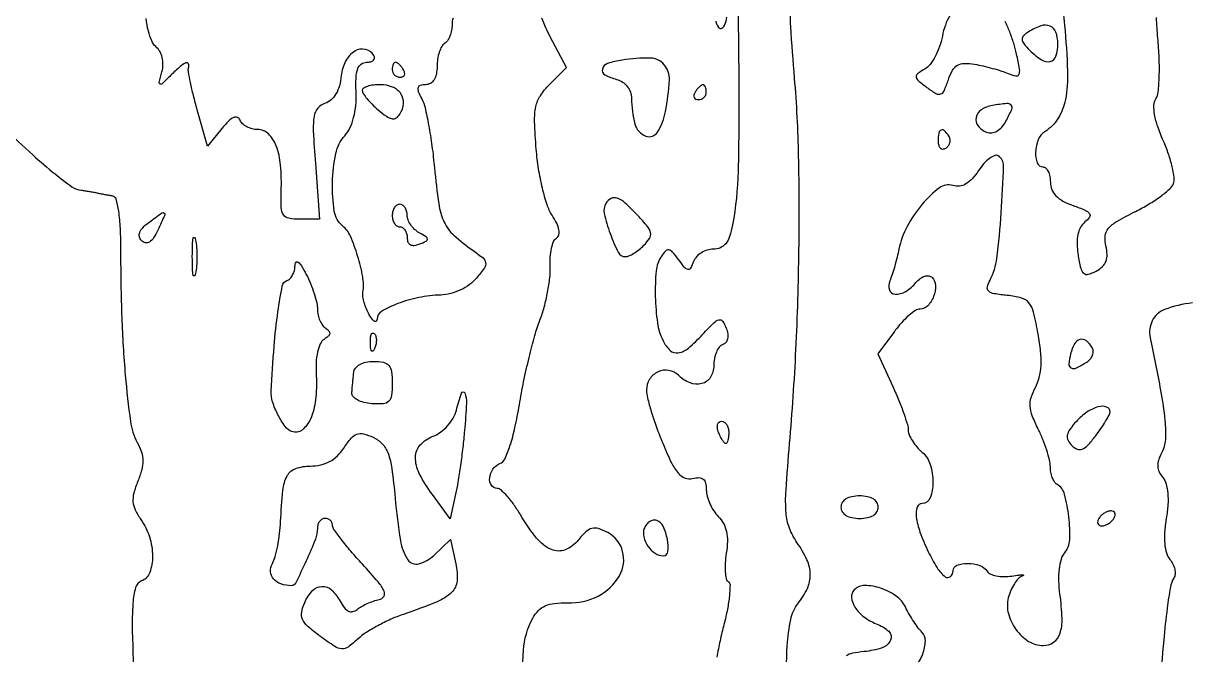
# Model space of a CAD drawing. Extents: x 0 to 5034, y 0 to 2560.
# Drawn here: x 4597.7 to 4753.5, y 2101.8 to 2186.2 of the extents above; entities that cross this region are included whole.
import ezdxf

# ---------------------------------------------------------------- set-up
doc = ezdxf.new("R2010")
doc.units = 0

msp = doc.modelspace()

# ---------------------------------------------------------------- linework, layer by layer
for points in [[(4648.5, 2283.373692, 0.000016), (4598.885535, 2284.40156, 0.000141)], [(4693.159289, 2192.059657, -0.00253), (4693.345986, 2178.77373, -0.008569), (4693.245249, 2166.407549, -0.038958), (4692.504252, 2159.25, -0.032464), (4692.118238, 2157.712239, -0.090322), (4691.595187, 2156.73398, -0.126417), (4690.879764, 2156.192211, -0.099486), (4689.923302, 2156, 0.075597), (4689.117011, 2155.877393, 0.064671), (4688.33574, 2155.518162, 0.066832), (4687.696673, 2154.986834, 0.094611), (4687.307789, 2154.359701, -0.03164), (4686.902374, 2153.474937, -0.309155), (4686.555952, 2153.295378, -0.193021), (4686.13422, 2153.527318, -0.013813), (4685.299688, 2154.60483, 0.020976), (4684.494126, 2155.614728, 0.174612), (4683.991307, 2155.89585, 0.249861), (4683.529102, 2155.739784, 0.043963), (4682.942055, 2154.995129, 0.123806), (4682.287339, 2153.104483, 0.027666), (4682.178289, 2149.664777, 0.029386), (4682.469204, 2146.141407, 0.079373), (4683.207771, 2143.75, 0.09044), (4684.164895, 2142.460047, 0.23293), (4685.245887, 2142.13233, 0.137911), (4686.601295, 2142.76619, 0.027972), (4688.530317, 2144.627214, -0.009863), (4690.017676, 2146.169919, -0.133505), (4690.691457, 2146.554355, -0.319056), (4691.181221, 2146.367408, -0.055571), (4691.662478, 2145.437184, -0.055476), (4691.860488, 2144.679351, -0.090159), (4691.837207, 2144.016354, -0.115934), (4691.599306, 2143.518495, -0.144095), (4691.17991, 2143.226637, 0.15187), (4690.727603, 2142.901549, 0.062237), (4690.346599, 2142.23897, 0.053785), (4690.087318, 2141.370349, 0.045684), (4690, 2140.416667, -0.140331), (4689.558938, 2138.876104, -0.189267), (4688.406313, 2138.019702, -0.161983), (4686.825353, 2138.108765, -0.102342), (4685.267217, 2139.132783, 0.156029), (4683.988373, 2139.791809, 0.150727), (4682.544475, 2139.598736, 0.144753), (4681.419166, 2138.612482, 0.141852), (4681, 2137.164737, 0.061652), (4681.129895, 2136.115295, 0.012336), (4681.635668, 2134.294666, 0.012869), (4682.335568, 2132.192335, 0.011689), (4683.163975, 2130.059602, 0.014131), (4684.342602, 2127.435326, 0.063059), (4685.260445, 2126.023142, 0.12604), (4686.153092, 2125.3889, 0.156963), (4687.163975, 2125.332629, -0.062129), (4688.018317, 2125.445784, -0.174704), (4688.578612, 2125.248636, -0.167264), (4688.899343, 2124.73143, -0.055965), (4689, 2123.834952, 0.066236), (4689.116309, 2122.960824, 0.039095), (4689.470764, 2121.96736, 0.038428), (4689.989105, 2121.013282, 0.052775), (4690.602601, 2120.254542, -0.073939), (4691.283351, 2119.335989, -0.069217), (4691.686419, 2118.238475, -0.05901), (4691.813069, 2116.921408, -0.034729), (4691.668445, 2115.344293, 0.024065), (4691.520944, 2114.041693, 0.033121), (4691.522808, 2112.863989, 0.034847), (4691.650937, 2111.937795, 0.205337), (4691.926403, 2111.545485, -0.264786), (4692.171847, 2111.095701, -0.020043), (4692.088006, 2109.657858, -0.023448), (4691.824316, 2107.85474, -0.015427), (4691.360559, 2105.809234, 0.00941), (4690.839734, 2103.633754, 0.009336), (4690.399664, 2101.43453, 0.009229)], [(4736.52569, 2189.673323, -0.00417), (4736.900476, 2185.951213, -0.013896), (4737.297056, 2179.784805, -0.055136), (4737.017892, 2176.005112, -0.094616), (4736.041063, 2173.505596, -0.110555), (4734.25, 2171.70031, 0.157581), (4733.393228, 2170.660249, 0.081011), (4733.029632, 2168.993709, 0.098957), (4733.241261, 2167.535617, 0.317405), (4734, 2167, -0.195118), (4734.381973, 2166.845041, -0.086855), (4734.70625, 2166.397219, -0.066732), (4734.926382, 2165.73337, -0.046765), (4735, 2164.94798, 0.09933), (4735.19447, 2163.978728, 0.094678), (4735.749286, 2163.140726, 0.075787), (4736.692272, 2162.429937, 0.039819), (4738.038833, 2161.836618, -0.015082), (4739.644272, 2161.222059, -0.137621), (4740.225583, 2160.7622, -0.318809), (4740.230849, 2160.272679, -0.0742), (4739.634688, 2159.638638, 0.101217), (4739.042949, 2158.93752, 0.072524), (4738.685928, 2157.972824, 0.058342), (4738.571643, 2156.748949, 0.033661), (4738.705877, 2155.273698, 0.017344), (4739.056371, 2153.477627, 0.151623), (4739.460755, 2152.784854, 0.259524), (4740.067762, 2152.640395, 0.054351), (4741.119032, 2153.063704, 0.066463), (4741.959237, 2153.668785, 0.111194), (4742.443294, 2154.387905, 0.103131), (4742.593102, 2155.285105, 0.051499), (4742.428324, 2156.429556, -0.085648), (4742.32807, 2157.76331, -0.154039), (4742.75286, 2158.763765, -0.085414), (4743.894969, 2159.712508, -0.014895), (4746.371105, 2161.042728, 0.018892), (4748.146919, 2162.015088, 0.022724), (4749.734652, 2163.064845, 0.022195), (4750.971737, 2164.05303, 0.1221), (4751.456723, 2164.747817, 0.124397), (4751.55487, 2165.569491, 0.025351), (4751.29146, 2167.022593, 0.025267), (4750.801239, 2168.723918, 0.021355), (4750.117375, 2170.467559, -0.020959), (4749.363514, 2172.385197, -0.039447), (4748.94602, 2173.994728, -0.05064), (4748.851973, 2175.267674, -0.137815), (4749.117799, 2176.122921, 0.120705), (4749.432228, 2177.026114, 0.015718), (4749.562225, 2179.076155, 0.017555), (4749.554245, 2181.560025, 0.013853), (4749.376863, 2184.242713, -0.013971), (4749.197632, 2186.963124, -0.019412)], [(4699.655041, 2096.852467, -0.015698), (4699.827542, 2102.973878, -0.034701), (4700.284587, 2106.49886, -0.117583), (4701.25, 2108.590603, 0.057867), (4702.507294, 2110.637206, 0.113577), (4702.901953, 2112.497019, 0.104417), (4702.455296, 2114.447094, 0.043992), (4701.109913, 2116.790493, -0.063491), (4700.108853, 2118.702671, -0.070558), (4699.665366, 2120.737525, -0.035163), (4699.655006, 2123.776031, -0.005002), (4700.134515, 2130, 0.009846), (4700.982793, 2142.603637, 0.008447), (4701.389799, 2155.892394, 0.008709), (4701.343329, 2168.477959, 0.015328), (4700.805213, 2178.864481, -0.003951), (4700.288094, 2185.791463, -0.035307), (4700.300209, 2188.841873, -0.082855)], [(4655.130529, 2186.900066, 0.077137), (4655, 2186.059017, -0.046881), (4654.925923, 2185.270704, -0.046318), (4654.70625, 2184.50665, -0.050262), (4654.383556, 2183.876024, -0.111412), (4654, 2183.5, 0.130646), (4653.615492, 2183.093337, 0.045439), (4653.29375, 2182.346475, 0.041396), (4653.073842, 2181.42066, 0.037634), (4653, 2180.440983, -0.049047), (4652.899422, 2179.418124, -0.091601), (4652.59277, 2178.647507, -0.12073), (4652.102018, 2178.172511, -0.132972), (4651.464816, 2178, 0.066879), (4650.756512, 2177.904832, 0.265804), (4650.458295, 2177.605829, 0.164529), (4650.491484, 2177.068147, 0.025909), (4650.948973, 2176.095345, -0.066332), (4651.384896, 2174.933433, -0.011092), (4651.869065, 2172.596288, -0.011983), (4652.314121, 2169.80519, -0.010371), (4652.649789, 2166.858284, 0.012586), (4653.218051, 2162.058479, 0.073266), (4653.942591, 2159.624151, 0.099792), (4655.244115, 2157.855781, 0.033292), (4657.773285, 2155.848616, -0.019767), (4659.141473, 2154.821835, -0.190698), (4659.489993, 2154.199638, -0.18888), (4659.320079, 2153.504209, -0.019336), (4658.273285, 2152.131964, -0.063216), (4657.355861, 2151.270065, -0.046479), (4656.154434, 2150.55796, -0.045768), (4654.818571, 2150.069294, -0.055478), (4653.5, 2149.872208, 0.039869), (4650.551954, 2149.525031, 0.041631), (4647.7403, 2148.716116, 0.043459), (4645.581886, 2147.672916, 0.257149), (4644.969591, 2146.62868, -0.187846), (4644.861675, 2146.372218, -0.345898), (4644.64992, 2146.343434, -0.101643), (4644.318203, 2146.642403, -0.026807), (4643.924052, 2147.242584, -0.034256), (4643.548694, 2148.002105, -0.029683), (4643.259691, 2148.84265, -0.030818), (4643.090079, 2149.637635, -0.072621), (4643.087903, 2150.242584, 0.079288), (4643.053094, 2152.307768, 0.030422), (4642.379984, 2155.10771, 0.029096), (4641.404849, 2157.738792, 0.116769), (4640.379485, 2159.100018, -0.182995), (4639.256003, 2161.080148, -0.044433), (4639.006322, 2164.898533, -0.045271), (4639.45264, 2168.796967, -0.133559), (4640.663562, 2171.180734, 0.074594), (4641.350653, 2172.214395, 0.046208), (4641.845208, 2173.588882, 0.041051), (4642.126121, 2175.215776, 0.032034), (4642.17076, 2177.009475, -0.018548), (4642.166706, 2178.966047, -0.075488), (4642.385818, 2180.132312, -0.149351), (4642.847123, 2180.761151, -0.161733), (4643.566215, 2181, 0.05947), (4644.119971, 2181.066097, 0.127387), (4644.496809, 2181.267587, 0.191315), (4644.640158, 2181.56562, 0.157234), (4644.555046, 2181.910933, 0.20305), (4643.410633, 2182.722027, 0.194969), (4642.006306, 2182.482134, 0.134294), (4640.773559, 2181.157563, 0.096123), (4640.190253, 2179.208978, -0.042512), (4639.937943, 2177.854559, -0.065325), (4639.474521, 2176.757279, -0.07838), (4638.824772, 2175.964417, -0.105516), (4638.020537, 2175.506518, 0.14155), (4637.051826, 2174.859927, 0.136172), (4636.559217, 2173.786733, 0.052488), (4636.450904, 2171.810957, 0.006343), (4636.724623, 2167.458094), (4637.288677, 2160), (4634.651536, 2160, -0.043674), (4633.158397, 2160.130671, -0.20515), (4632.453281, 2160.591903, -0.139946), (4632.14948, 2161.544381, -0.017226), (4632.157809, 2163.75, 0.03108), (4632.074149, 2167.247591, 0.069567), (4631.482443, 2169.833298, 0.109089), (4630.439308, 2171.421328, 0.195507), (4629.015946, 2172, -0.062274), (4628.270866, 2172.093159, -0.059707), (4627.560243, 2172.367188, -0.064509), (4626.988922, 2172.771753, -0.110141), (4626.657221, 2173.25, 0.195699), (4626.29886, 2173.616979, 0.213441), (4625.80285, 2173.612115, 0.091364), (4625.124907, 2173.135661, 0.023831), (4624.235179, 2172.138099), (4622.322583, 2169.776198), (4620.936687, 2174.638099, -0.007735), (4620.422168, 2176.55511, -0.010674), (4620.023876, 2178.292129, -0.00754), (4619.745848, 2179.745824, -0.116743), (4619.775396, 2180.25, 0.174261), (4619.746958, 2180.775288, 0.413602), (4619.419093, 2180.909024, 0.081683), (4618.631749, 2180.415335, 0.015425), (4617.390617, 2179.25, -0.004612), (4616.236574, 2178.118501, -0.293502), (4615.971088, 2178.065971, -0.372676), (4615.859655, 2178.279127, -0.005878), (4616.215954, 2179.713232, 0.059597), (4616.348866, 2180.682907, 0.063951), (4616.243415, 2181.632781, 0.068747), (4615.915758, 2182.463798, 0.091561), (4615.396765, 2183.085677, -0.120618), (4614.836006, 2183.841995, -0.038761), (4614.392749, 2185.177617, -0.034529), (4614.097934, 2186.855596, -0.026229)], [(4663.988785, 2090.179994, -0.008218), (4664.550165, 2102.372557, -0.109991), (4665.787768, 2106.651519, -0.069457), (4666.539091, 2107.662019, -0.094493), (4667.471719, 2108.306026, -0.07772), (4668.716122, 2108.638112, -0.033512), (4670.436192, 2108.704643, 0.12465), (4674.521614, 2109.616863, 0.146762), (4677.387153, 2112.335771, 0.197684), (4677.810967, 2115.580764, 0.207643), (4675.817004, 2118.097937, 0.043226), (4674.581723, 2118.627499, 0.143865), (4673.708224, 2118.656187, 0.12848), (4672.899496, 2118.20541, 0.03153), (4671.859712, 2117.07508, -0.129546), (4670.121831, 2115.801349, -0.200099), (4668.285778, 2115.838364, -0.119854), (4666.310785, 2117.351351, -0.036384), (4664.147746, 2120.474162, 0.020237), (4663.275544, 2121.824452, 0.027375), (4662.374881, 2122.964285, 0.026761), (4661.555625, 2123.797477, 0.187223), (4661.033725, 2124, -0.257156), (4660.265196, 2124.423253, -0.169793), (4660.032211, 2125.429134, -0.125921), (4660.471401, 2126.598454, -0.149748), (4661.396475, 2127.3219, 0.196985), (4662.045179, 2127.932804, 0.02659), (4662.741451, 2129.710833, 0.025299), (4663.413078, 2132.142443, 0.013847), (4664.000853, 2135.178889, -0.010091), (4664.576106, 2138.2751, -0.008535), (4665.305957, 2141.524424, -0.008631), (4666.073189, 2144.464308, -0.023681), (4666.747556, 2146.5, 0.02557), (4667.324478, 2148.263817, 0.019102), (4667.784561, 2150.257584, 0.019425), (4668.073699, 2152.17399, 0.041078), (4668.116919, 2153.674755, -0.030544), (4668.126696, 2154.936111, -0.037529), (4668.295454, 2156.101222, -0.041023), (4668.582162, 2157.025238, -0.159932), (4668.962627, 2157.476902, 0.198458), (4669.275647, 2157.910394, 0.106088), (4669.290551, 2158.582007, 0.067652), (4668.990615, 2159.474242, 0.030171), (4668.373712, 2160.552396, -0.066712), (4667.721, 2161.914681, -0.019552), (4667.090574, 2164.15344, -0.019263), (4666.571874, 2166.754073, -0.019564), (4666.25809, 2169.373511, -0.011046), (4666.043817, 2173.063243, -0.059335), (4666.209607, 2175.065466, -0.094186), (4666.806932, 2176.522909, -0.052202), (4668.021435, 2178.021435), (4670.296344, 2180.296344), (4668.127076, 2184.398172, -0.032426), (4667.011544, 2186.885229, -0.053292)], [(4690.26759, 2186.500042, 0.095367), (4690.616126, 2185.664295, 0.404962), (4691.095617, 2185.559095, 0.168721), (4691.491637, 2186.045895, 0.044446), (4691.753419, 2187.030746, 0.039941)], [(4721.55396, 2187.188171, 0.057478), (4720.96404, 2185.979912, 0.038499), (4720.564682, 2184.49309, -0.038661), (4720.191548, 2183.105692, -0.037676), (4719.606824, 2181.779725, -0.040185), (4718.911853, 2180.697784, -0.101271), (4718.209787, 2180.084941, 0.029137), (4717.256636, 2179.46854, 0.270321), (4717.068433, 2179.036073, 0.190878), (4717.328313, 2178.554401, 0.0148), (4718.5, 2177.627641, 0.024793), (4719.710403, 2176.817153, 0.225783), (4720.32537, 2176.757723, 0.205642), (4720.794288, 2177.197561, 0.020436), (4721.365515, 2178.666431, -0.044069), (4721.928307, 2179.933119, -0.13333), (4722.580512, 2180.604004, -0.133217), (4723.482802, 2180.853278, -0.043962), (4724.865515, 2180.737975, -0.014436), (4726.010318, 2180.505988, -0.010408), (4727.273209, 2180.184028, -0.010527), (4728.46217, 2179.827296, -0.022339), (4729.36243, 2179.491297, 0.046921), (4730.385633, 2179.165667, 0.359051), (4730.80244, 2179.380068, 0.146548), (4730.883565, 2180.080856, 0.009645), (4730.484656, 2182.099868, 0.022126), (4730.102856, 2183.543222, 0.017437), (4729.56716, 2185.068692, 0.017763), (4728.968701, 2186.452785, 0.041053)], [(4595.061604, 2172.25, 0.006182), (4598.946171, 2168.610648, 0.01514), (4601.915533, 2166.057484, 0.016435), (4604.179903, 2164.346675, 0.127913), (4605.408406, 2163.88465, -0.009182), (4605.898949, 2163.823687, -0.005679), (4606.473094, 2163.734936, -0.005695), (4607.038411, 2163.634333, -0.010196), (4607.5, 2163.536965, 0.007409), (4607.961351, 2163.436957, 0.004129), (4608.525998, 2163.328135, 0.004118), (4609.09915, 2163.227447, 0.006659), (4609.588503, 2163.152314, -0.30413), (4610.053614, 2162.736488, -0.026078), (4610.385108, 2161.08984, -0.024962), (4610.609459, 2158.774638, -0.011538), (4610.680888, 2155.75, 0.008585), (4610.838344, 2146.857858, 0.01299), (4611.309044, 2139.132606, 0.012128), (4611.997407, 2132.961617, 0.08976), (4612.908643, 2130.159272, -0.043426), (4613.467397, 2128.861742, -0.07636), (4613.661574, 2127.712678, -0.07028), (4613.508014, 2126.494036, -0.031766), (4612.986432, 2124.967243, 0.031385), (4612.445727, 2123.388398, 0.087255), (4612.33708, 2122.22518, 0.093384), (4612.633775, 2121.141194, 0.039426), (4613.402692, 2119.835464, -0.077265), (4614.53871, 2117.523923, -0.073476), (4614.945449, 2114.935695, -0.088028), (4614.579811, 2112.758902, -0.218996), (4613.478067, 2111.629957, 0.237854), (4612.684615, 2110.75636, 0.050563), (4612.327832, 2108.669014, 0.023494), (4612.248164, 2104.924407, 0.00338), (4612.496664, 2097.272968, -0.001824)], [(4753.996607, 2148.812784, 0.066541), (4750.244516, 2147.916002, 0.189682), (4748.635088, 2146.439341, 0.165833), (4748.349255, 2144.161059, -0.004357), (4749.743216, 2137.109092, -0.02159), (4750.32053, 2133.107055, -0.039005), (4750.377591, 2130.528179, -0.10932), (4749.892108, 2128.798402, 0.046919), (4749.48785, 2127.835881, 0.086106), (4749.376187, 2126.995324, 0.095157), (4749.556397, 2126.223791, 0.068487), (4750.024347, 2125.470663, -0.10401), (4750.475187, 2124.616083, -0.047898), (4750.704538, 2123.373004, -0.039316), (4750.717193, 2121.817903, -0.024234), (4750.5, 2120, 0.024193), (4750.281276, 2118.170556, 0.040033), (4750.295897, 2116.616186, 0.049101), (4750.531458, 2115.374968, 0.102115), (4750.992349, 2114.509219, -0.060044), (4751.394262, 2113.886, -0.061874), (4751.631619, 2113.191333, -0.068542), (4751.676961, 2112.533222, -0.121973), (4751.511804, 2112.019099, 0.095488), (4751.05198, 2110.809144, 0.011539), (4750.625043, 2107.978551, 0.009419), (4750.165986, 2103.736172, 0.002547), (4749.599783, 2097, 0.018588)], [(4716.965948, 2100.068812, 0.069678), (4717.934991, 2101.858934, 0.078763), (4718.288486, 2103.604333, 0.210014), (4717.83738, 2104.76262, -0.037623), (4717.347177, 2105.332721, -0.013914), (4716.742417, 2106.203276, -0.013699), (4716.132515, 2107.193767, -0.016058), (4715.611013, 2108.165816, 0.12436), (4714.362371, 2109.625136, 0.0734), (4712.304679, 2110.667925, 0.078308), (4710.188778, 2111.022904, 0.201492), (4708.781477, 2110.448144, 0.226034), (4708.416753, 2109.419704, 0.118347), (4708.879081, 2108.110202, 0.087371), (4710.072623, 2106.827207, 0.07109), (4711.717667, 2105.917243, -0.092733), (4713.390848, 2104.895412, -0.322487), (4713.644421, 2103.726867, -0.212532), (4712.523409, 2102.699708, -0.056324), (4710.092613, 2102.180647, 0.023352), (4708.536249, 2101.954106, 0.102747), (4707.684855, 2101.598136, 0.20296)]]:
    msp.add_lwpolyline(points, format="xyb")
for points in [[(4732.087821, 2185.075438, 0.052415), (4731.402071, 2184.533177, 0.220662), (4731.220665, 2184.055032, 0.155863), (4731.445484, 2183.49376, 0.023799), (4732.266392, 2182.590751, 0.04986), (4733.829055, 2181.312124, 0.209227), (4734.99706, 2181.10727, 0.265624), (4735.752088, 2181.822217, 0.073482), (4736, 2183.5, 0.084336), (4735.738196, 2185.041115, 0.216128), (4734.974638, 2185.84086, 0.180291), (4733.749116, 2185.872832, 0.058486)], [(4647, 2180, 0.105053), (4647.081062, 2179.618444, 0.099167), (4647.311086, 2179.29375, 0.09642), (4647.654762, 2179.076123, 0.093332), (4648.059017, 2179, 0.108972), (4648.413961, 2179.078288, 0.182303), (4648.6254, 2179.29375, 0.161196), (4648.656512, 2179.6179, 0.082592), (4648.5, 2180, 0.029505), (4648.231006, 2180.382774, 0.035638), (4647.933975, 2180.70625, 0.038439), (4647.65171, 2180.934461, 0.151918), (4647.440983, 2181, 0.210953), (4647.272352, 2180.92554, 0.081139), (4647.129539, 2180.70625, 0.061769), (4647.032345, 2180.382849, 0.042167)], [(4677.75, 2181.293423, 0.041327), (4675.798717, 2180.823371, 0.247163), (4675.096328, 2180.094919, 0.353798), (4675.416414, 2179.332614, 0.059413), (4677, 2178.710251, -0.08157), (4677.793539, 2178.35725, -0.080538), (4678.436478, 2177.767748, -0.081398), (4678.855152, 2177.011399, -0.085992), (4679, 2176.175407, 0.066398), (4679.45886, 2172.735246, 0.237676), (4680.897719, 2171.13355, 0.362091), (4682.488326, 2171.665258, 0.092245), (4683.547243, 2174.400136, 0.032481), (4684.056363, 2178.604522, 0.190975), (4683.366792, 2180.672619, 0.21709), (4681.517106, 2181.552485, 0.042586)], [(4643, 2177.222241, 0.148576), (4643.124233, 2176.813392, 0.024005), (4643.625349, 2176.137508, 0.024704), (4644.313726, 2175.376595, 0.01948), (4645.128848, 2174.621705, 0.02366), (4646.226761, 2173.768223, 0.105951), (4646.972068, 2173.451036, 0.191496), (4647.542592, 2173.559083, 0.113394), (4648.036328, 2174.05878, 0.121155), (4648.498485, 2175.489523, 0.167049), (4648.154372, 2176.784445, 0.151144), (4647.043778, 2177.682539, 0.095283), (4645.393011, 2178, 0.03082), (4644.476248, 2177.943437, 0.047787), (4643.702947, 2177.771533, 0.060984), (4643.165879, 2177.521272, 0.258785)], [(4687.5, 2177, 0.082592), (4687.343488, 2176.6179, 0.161196), (4687.3746, 2176.29375, 0.182303), (4687.586039, 2176.078288, 0.108972), (4687.940983, 2176, 0.093332), (4688.345238, 2176.076123, 0.09642), (4688.688914, 2176.29375, 0.099167), (4688.918938, 2176.618444, 0.105053), (4689, 2177, 0.042167), (4688.967655, 2177.382849, 0.061769), (4688.870461, 2177.70625, 0.081139), (4688.727648, 2177.92554, 0.210953), (4688.559017, 2178, 0.151918), (4688.34829, 2177.934461, 0.038439), (4688.066025, 2177.70625, 0.035638), (4687.768994, 2177.382774, 0.029505)], [(4727.25, 2175.220262, 0.106664), (4725.780041, 2174.648589, 0.196614), (4725.068165, 2173.60601, 0.226356), (4725.337346, 2172.478706, 0.131954), (4726.484746, 2171.644227, 0.124431), (4727.160965, 2171.5635, 0.098184), (4727.861943, 2171.799311, 0.082299), (4728.51965, 2172.336065, 0.057737), (4729.065766, 2173.122885, 0.017926), (4729.836766, 2174.696617, 0.291147), (4729.754374, 2175.25334, 0.245082), (4729.190239, 2175.476409, 0.013561)], [(4720, 2170.440983, 0.067432), (4720.074611, 2169.890269, 0.140899), (4720.298542, 2169.524436, 0.190788), (4720.63036, 2169.397824, 0.136093), (4721.016312, 2169.510081, 0.090427), (4721.360589, 2169.820631, 0.095498), (4721.565079, 2170.22714, 0.099685), (4721.598899, 2170.665803, 0.108373), (4721.457295, 2171.069098, 0.050477), (4720.86686, 2171.838655, 0.315493), (4720.407182, 2171.933879, 0.25701), (4720.085158, 2171.519563, 0.039415)], [(4725.412169, 2166.506298, -0.039186), (4724.562636, 2165.407999, -0.078212), (4723.709252, 2164.720739, -0.100739), (4722.84145, 2164.432119, -0.107312), (4721.950591, 2164.515682, 0.244322), (4720.179245, 2164.208108, 0.054589), (4717.883319, 2162.024853, 0.052148), (4715.844675, 2159.027492, 0.074132), (4714.756395, 2156, -0.012402), (4714.511587, 2154.914886, -0.009015), (4714.187755, 2153.720313, -0.009117), (4713.839163, 2152.597341, -0.019675), (4713.521607, 2151.75, 0.183465), (4713.480143, 2150.566407, 0.304931), (4714.243741, 2149.984745, 0.154537), (4715.655552, 2150.341671, 0.081127), (4717.035174, 2151.542382, -0.056579), (4717.600722, 2152.085353, -0.08817), (4718.199573, 2152.394166, -0.114919), (4718.750978, 2152.433597, -0.158291), (4719.190401, 2152.209599, -0.192373), (4719.64832, 2151.142312, -0.097898), (4719.397361, 2149.680157, -0.099579), (4718.615042, 2148.442427, -0.204958), (4717.58107, 2148, 0.150434), (4716.976733, 2147.813965, 0.030546), (4716.079434, 2147.119965, 0.02968), (4715.097555, 2146.151065, 0.024022), (4714.16118, 2145.004138), (4711.946243, 2142.008275), (4713.973122, 2137.559002, -0.010324), (4714.749152, 2135.757834, -0.01225), (4715.404604, 2134.025244, -0.011112), (4715.886756, 2132.545298, -0.073312), (4716, 2131.777105, 0.103515), (4716.13062, 2131.152938, 0.039081), (4716.552967, 2130.362475, 0.036633), (4717.162122, 2129.547837, 0.036867), (4717.882441, 2128.832686, -0.142157), (4718.9452, 2127.211548, -0.074566), (4719.306151, 2124.807006, -0.088796), (4718.935104, 2122.732447, -0.313912), (4717.883423, 2122, 0.323848), (4717.202237, 2121.507106, 0.110802), (4717.076783, 2120.22229, 0.057221), (4717.572081, 2118.177867, 0.023245), (4718.685212, 2115.533927, 0.028267), (4719.855827, 2113.398698, 0.090272), (4720.944903, 2112.201319, 0.353049), (4721.639223, 2112.219447, 0.219925), (4722, 2113, -0.315846), (4722.512979, 2113.731061, -0.090239), (4723.956652, 2113.974548, -0.077344), (4725.576323, 2113.701042, -0.175662), (4726.536183, 2112.941454, 0.153279), (4726.973667, 2112.563111, 0.053408), (4727.778072, 2112.312404, 0.046956), (4728.781024, 2112.210184, 0.039667), (4729.8452, 2112.286474, -0.007126), (4730.799104, 2112.417601, -0.033206), (4731.353165, 2112.448642, -0.602966), (4731.390402, 2112.376269, -0.160804), (4731.250682, 2112.271827, 0.122656), (4730.72735, 2111.93851, 0.046258), (4730.18646, 2111.251753, 0.042313), (4729.711423, 2110.361386, 0.039929), (4729.38216, 2109.386512, 0.126246), (4729.393343, 2107.259865, 0.093908), (4730.405351, 2105.130635, 0.096032), (4732.100306, 2103.556788, 0.140129), (4734.047999, 2103, 0.15168), (4735.437296, 2103.431382, 0.164709), (4736.2829, 2104.561964, 0.088414), (4736.5695, 2106.605707, 0.024076), (4736.290975, 2109.867288, -0.025888), (4736.145075, 2111.651995, -0.036101), (4736.212905, 2113.252043, -0.041761), (4736.474641, 2114.556544, -0.103173), (4736.929148, 2115.414629, 0.16415), (4737.585114, 2117.119367, 0.038846), (4737.474732, 2120.207744, 0.038155), (4736.896971, 2123.21753, 0.190064), (4735.886637, 2124.570062, -0.114529), (4735.546446, 2124.907705, -0.0496), (4735.26045, 2125.4821, -0.045552), (4735.065651, 2126.181025, -0.045224), (4735, 2126.905379, 0.059162), (4734.892578, 2127.810062, 0.018726), (4734.524293, 2129.12127, 0.018406), (4734.000452, 2130.564953, 0.019466), (4733.38057, 2131.938947, -0.023667), (4732.589203, 2133.733093, -0.075295), (4732.306828, 2135.009121, -0.092289), (4732.441975, 2136.163137, -0.047727), (4733.004223, 2137.507891, 0.062483), (4733.521297, 2138.854618, 0.047736), (4733.751742, 2140.417553, 0.038253), (4733.703564, 2142.307993, 0.019417), (4733.369494, 2144.665306, 0.014798), (4732.754438, 2147.562293, 0.10961), (4732.135566, 2148.820423, 0.159511), (4731.143151, 2149.469127, 0.041612), (4729.244615, 2149.81345, -0.017132), (4727.48224, 2150.044746, -0.142161), (4726.762614, 2150.389871, -0.272812), (4726.58584, 2150.944547, -0.066913), (4726.935079, 2151.878694, 0.092503), (4727.852389, 2154.773061, 0.013899), (4728.4306, 2160.864518, 0.008387), (4728.746306, 2167.164636, 0.268839), (4728.045855, 2168.47166, 0.235316), (4727.55873, 2168.516284, 0.067658), (4726.877039, 2168.138564, 0.052496), (4726.123876, 2167.442546, 0.034983)], [(4647, 2160.5, 0.064853), (4647.074694, 2159.926543, 0.082425), (4647.29375, 2159.440625, 0.098894), (4647.618646, 2159.115568, 0.148195), (4648, 2159, -0.145266), (4648.381345, 2158.886819, -0.099317), (4648.70625, 2158.568594, -0.083434), (4648.925222, 2158.092793, -0.066306), (4649, 2157.531385, 0.093436), (4649.109063, 2156.952857, 0.179839), (4649.418841, 2156.605683, 0.152101), (4649.92436, 2156.511343, 0.062335), (4650.609458, 2156.680377, 0.016487), (4651.549448, 2157.077109, 0.292554), (4651.718917, 2157.341957, 0.257116), (4651.558376, 2157.633515, 0.013484), (4650.609458, 2158.198682, -0.06178), (4649.993891, 2158.650912, -0.053421), (4649.472778, 2159.260829, -0.056098), (4649.118258, 2159.928336, -0.094315), (4649, 2160.54969, 0.067183), (4648.925172, 2161.104072, 0.084027), (4648.70625, 2161.573971, 0.099542), (4648.381342, 2161.888217, 0.143546), (4648, 2162, 0.148195), (4647.618646, 2161.884432, 0.098894), (4647.29375, 2161.559375, 0.082425), (4647.074694, 2161.073457, 0.064853)], [(4675.570993, 2162.114869, 0.19771), (4675.347783, 2160.759229, 0.030745), (4676.137506, 2158.099907, 0.028921), (4677.225961, 2155.58159, 0.2835), (4678.169254, 2155, 0.105104), (4678.645894, 2155.101313, 0.032063), (4679.302505, 2155.445644, 0.030528), (4680.007596, 2155.936478, 0.029068), (4680.659943, 2156.517086, 0.055223), (4681.406306, 2157.449422, 0.194427), (4681.541667, 2158.190484, 0.122524), (4681.136993, 2159.034185, 0.016973), (4679.838515, 2160.49981, 0.017052), (4678.151657, 2162.16107, 0.095756), (4677.079147, 2162.822658, 0.21525), (4676.274464, 2162.772514, 0.133524)], [(4615.655915, 2158.55017, -0.031799), (4615.083507, 2157.513351, -0.104441), (4614.538581, 2156.958245, -0.19224), (4614.013086, 2156.848063, -0.156441), (4613.5, 2157.11749, -0.132861), (4613.197304, 2157.655198, -0.155056), (4613.231799, 2158.238031, -0.103116), (4613.641263, 2158.873652, -0.039317), (4614.44113, 2159.567321, -0.003813), (4616.205123, 2160.8486, -0.341868), (4616.508236, 2160.836998, -0.33682), (4616.576105, 2160.53902, -0.003759)], [(4620.705733, 2152.75, -0.142433), (4620.546986, 2152.439977, -0.611425), (4620.399666, 2152.482812, -0.039503), (4620.298431, 2153.38851, -0.008087), (4620.272364, 2155, -0.008087), (4620.298431, 2156.61149, -0.039503), (4620.399666, 2157.517188, -0.611425), (4620.546986, 2157.560023, -0.142433), (4620.705733, 2157.25, -0.029693), (4620.840649, 2156.225293, -0.017887), (4620.884498, 2155, -0.017887), (4620.840649, 2153.774707, -0.029693)], [(4637, 2147.94471, 0.054602), (4637.082089, 2147.195243, 0.049291), (4637.325112, 2146.45369, 0.052407), (4637.682762, 2145.828912, 0.098465), (4638.106763, 2145.434017, -0.072429), (4638.533993, 2145.075493, -0.218636), (4638.642737, 2144.720834, -0.176546), (4638.449295, 2144.351502, -0.046347), (4637.907261, 2143.942684, 0.148394), (4637.38107, 2143.345859, 0.053082), (4637.018216, 2142.257769, 0.042783), (4636.828231, 2140.807984, 0.025937), (4636.840479, 2139.076648, -0.042939), (4636.753998, 2135.861337, -0.074752), (4636.064462, 2133.289433, -0.121618), (4634.937992, 2131.817484, -0.266541), (4633.583287, 2131.606413, -0.144402), (4632.679287, 2132.298256, -0.039073), (4631.722733, 2133.849231, -0.040109), (4630.995608, 2135.596455, -0.091894), (4630.81016, 2137.004934, -0.007047), (4631.211424, 2143.034279, -0.015368), (4631.725965, 2147.639002, -0.011492), (4632.301174, 2151.093497, -0.271669), (4632.926773, 2151.808924, 0.122068), (4633.337781, 2152.069296, 0.06844), (4633.686549, 2152.551163, 0.06177), (4633.92382, 2153.169385, 0.059917), (4634.006161, 2153.833333, -0.15745), (4634.140632, 2154.244569, -0.427578), (4634.412463, 2154.281303, -0.087923), (4634.873822, 2153.756995, -0.016376), (4635.506161, 2152.635693, -0.022882), (4636.077994, 2151.405025, -0.020233), (4636.561185, 2150.07619, -0.020723), (4636.898339, 2148.842887, -0.056413)], [(4644.683114, 2142.8125, -0.054073), (4644.461564, 2142.395823, -0.470617), (4644.279315, 2142.37858, -0.168741), (4644.137993, 2142.670344, -0.018894), (4644.078947, 2143.416667, -0.028489), (4644.089945, 2144.112848, -0.077125), (4644.200665, 2144.592839, -0.208169), (4644.385309, 2144.77538, -0.296942), (4644.604167, 2144.729167, -0.126455), (4644.797407, 2144.402231, -0.060344), (4644.876576, 2143.916927, -0.05415), (4644.839148, 2143.359369, -0.051402)], [(4737.710251, 2142, 0.041492), (4737.477043, 2140.664207, 0.307264), (4737.774362, 2140.128036, 0.23442), (4738.477719, 2140.122587, 0.027966), (4739.878115, 2140.903509, 0.078477), (4740.35273, 2141.320824, 0.089711), (4740.649564, 2141.846576, 0.099558), (4740.725209, 2142.397018, 0.123544), (4740.569098, 2142.888197, 0.091146), (4739.771422, 2143.769974, 0.243359), (4738.961302, 2143.914219, 0.194305), (4738.236517, 2143.322028, 0.061612)], [(4647, 2138.059913, -0.02883), (4646.905215, 2136.417425, -0.170112), (4646.534137, 2135.653698, -0.182459), (4645.783759, 2135.31809, -0.034096), (4644.25, 2135.331198, -0.042769), (4643.204531, 2135.502274, -0.062607), (4642.337188, 2135.841415, -0.082351), (4641.76716, 2136.285752, -0.20937), (4641.6, 2136.771285, -0.001694), (4641.648982, 2137.348923, -0.000845), (4641.714687, 2138.07969, -0.000839), (4641.78527, 2138.836116, -0.001237), (4641.85, 2139.5, -0.141594), (4642.091602, 2140.103165, -0.098673), (4642.650167, 2140.585, -0.078213), (4643.479329, 2140.896119, -0.050757), (4644.5, 2141, -0.047359), (4645.81886, 2140.874799, -0.17084), (4646.537421, 2140.455991, -0.145702), (4646.90089, 2139.631723, -0.031496)], [(4656.66739, 2131.75, -0.007129), (4656.436554, 2129.50047, -0.005687), (4656.125526, 2127.081757, -0.005753), (4655.786221, 2124.848349, -0.014423), (4655.473188, 2123.230448), (4654.742179, 2119.960897), (4652.37109, 2123.174728, -0.040639), (4650.623937, 2125.996474, -0.122124), (4650.110891, 2128.186429, -0.183813), (4650.758511, 2129.824529, -0.117389), (4652.472071, 2130.989381, 0.068822), (4653.475003, 2131.53826, 0.050765), (4654.411212, 2132.392445, 0.050881), (4655.153755, 2133.415022, 0.070235), (4655.580479, 2134.46463, -0.023263), (4656.27281, 2136.764328, -0.692171), (4656.70312, 2136.773345, -0.109024), (4656.927263, 2135.415963, -0.008615)], [(4738.478616, 2132.976371, 0.027667), (4737.602471, 2131.893461, 0.110969), (4737.26969, 2131.114821, 0.162778), (4737.365121, 2130.436997, 0.081285), (4737.87762, 2129.726371, 0.100076), (4738.583959, 2129.259263, 0.194543), (4739.249205, 2129.258923, 0.110404), (4739.995543, 2129.773575, 0.022833), (4741.031756, 2131, 0.012843), (4741.770041, 2132.012181, 0.016248), (4742.396952, 2132.985938, 0.014353), (4742.866054, 2133.822984, 0.113602), (4742.977764, 2134.25, 0.334191), (4742.522235, 2134.894316, 0.147611), (4741.417043, 2134.913372, 0.080225), (4739.886342, 2134.200265, 0.059859)], [(4692, 2131.5, -0.024748), (4691.971531, 2130.925176, -0.039339), (4691.884553, 2130.440625, -0.046727), (4691.758929, 2130.096084, -0.289661), (4691.606989, 2130, -0.222225), (4691.420671, 2130.087111, -0.030693), (4691.160341, 2130.440625, -0.030395), (4690.887494, 2130.925442, -0.02136), (4690.638374, 2131.5, -0.055937), (4690.488865, 2132.074366, -0.100118), (4690.516384, 2132.559375, -0.147206), (4690.710807, 2132.877514, -0.184534), (4691.031385, 2133, -0.152681), (4691.400789, 2132.884506, -0.098158), (4691.715469, 2132.559375, -0.08088), (4691.92777, 2132.073532, -0.062722)], [(4647.388932, 2122.725093, 0.015384), (4648.095315, 2117.031652, 0.109932), (4649.100731, 2114.463771, 0.322677), (4650.554014, 2113.926083, 0.121669), (4652.552489, 2115.04931), (4654.804796, 2117.165243), (4655.51428, 2113.934986, -0.075287), (4655.667029, 2111.620919, -0.181697), (4654.941882, 2110.09587, -0.096547), (4653.008978, 2108.843322, -0.013342), (4648.5, 2107.167737, 0.022892), (4646.817503, 2106.505677, 0.018319), (4645.069696, 2105.645602, 0.018686), (4643.509282, 2104.728602, 0.043894), (4642.439389, 2103.904407, -0.027842), (4641.089181, 2102.793518, -0.177099), (4640.250191, 2102.550235, -0.130129), (4639.316499, 2102.867062, -0.012542), (4637.33696, 2104.253608, -0.021505), (4635.715454, 2105.562462, -0.106245), (4635.021316, 2106.500647, -0.152341), (4634.902452, 2107.46266, -0.060259), (4635.300385, 2108.75, -0.081813), (4636.346652, 2110.335053, -0.198797), (4637.595563, 2110.910289, -0.199803), (4638.880916, 2110.433418, -0.082618), (4640.034555, 2108.935433, 0.040767), (4640.599812, 2108.05913, 0.116801), (4641.157766, 2107.604348, 0.170428), (4641.726564, 2107.539388, 0.11485), (4642.319739, 2107.827825, -0.042535), (4642.898298, 2108.220482, -0.022754), (4643.67071, 2108.608724, -0.022491), (4644.500721, 2108.935708, -0.032512), (4645.2614, 2109.142392, 0.206713), (4645.881728, 2109.574094, 0.255024), (4645.920403, 2110.267441, 0.066368), (4645.123086, 2111.494489, 0.008287), (4643.0114, 2113.876381, -0.009247), (4641.47464, 2115.616503, -0.013119), (4640.178349, 2117.223825, -0.009164), (4639.16827, 2118.597247, -0.155176), (4639, 2119.126381, 0.113711), (4638.923219, 2119.459632, 0.100297), (4638.70625, 2119.743374, 0.093922), (4638.381854, 2119.933772, 0.086077), (4638, 2120, 0.133622), (4637.618656, 2119.896236, 0.100491), (4637.29375, 2119.604506, 0.087428), (4637.075131, 2119.16812, 0.072631), (4637, 2118.653638, -0.09481), (4636.722827, 2117.205046, -0.012469), (4635.489196, 2114.311841, -0.007199), (4634.092752, 2111.363839, -0.285936), (4633.508546, 2111, -0.082413), (4632.114376, 2111.231366, -0.134316), (4631.128247, 2111.900152, -0.164063), (4630.737706, 2112.870624, -0.138058), (4630.977414, 2113.957798, 0.056201), (4631.350928, 2114.895371, 0.018508), (4631.689512, 2116.34262, 0.01817), (4631.949204, 2117.988761, 0.019618), (4632.080473, 2119.607837, -0.014446), (4632.374018, 2123.761286, -0.098506), (4632.9699, 2125.716474, -0.188681), (4634.091761, 2126.672222, -0.083352), (4636.044335, 2127, 0.054117), (4637.434003, 2127.150852, 0.070157), (4638.633837, 2127.59747, 0.07004), (4639.664877, 2128.359175, 0.053709), (4640.554698, 2129.443136, -0.031087), (4641.504945, 2130.713587, -0.130919), (4642.280676, 2131.251258, -0.149599), (4643.161579, 2131.294226, -0.044847), (4644.44338, 2130.843844, -0.095947), (4645.668917, 2129.971077, -0.103521), (4646.440416, 2128.72492, -0.054126), (4646.945555, 2126.659789, -0.009769)], [(4707, 2121.5, 0.140575), (4707.177821, 2120.88002, 0.118484), (4707.666667, 2120.4, 0.088208), (4708.456621, 2120.09863, 0.04716), (4709.5, 2120, 0.04716), (4710.543379, 2120.09863, 0.088208), (4711.333333, 2120.4, 0.118484), (4711.822179, 2120.88002, 0.140575), (4712, 2121.5, 0.140575), (4711.822179, 2122.11998, 0.118484), (4711.333333, 2122.6, 0.088208), (4710.543379, 2122.90137, 0.04716), (4709.5, 2123, 0.04716), (4708.456621, 2122.90137, 0.088208), (4707.666667, 2122.6, 0.118484), (4707.177821, 2122.11998, 0.140575)], [(4741.5, 2120, 0.076764), (4741.338175, 2119.617617, 0.154201), (4741.357263, 2119.29375, 0.186277), (4741.550471, 2119.079239, 0.117858), (4741.881966, 2119, 0.085235), (4742.310186, 2119.073533, 0.053414), (4742.769763, 2119.29375, 0.051777), (4743.189439, 2119.617474, 0.064269), (4743.5, 2120, 0.076764), (4743.661825, 2120.382383, 0.154201), (4743.642737, 2120.70625, 0.186277), (4743.449529, 2120.920761, 0.117858), (4743.118034, 2121, 0.085235), (4742.689814, 2120.926467, 0.053414), (4742.230237, 2120.70625, 0.051777), (4741.810561, 2120.382526, 0.064269)], [(4680.701352, 2118.664119, 0.152396), (4680.628408, 2117.524892, 0.093473), (4681.187737, 2116.288797, 0.092941), (4682.16271, 2115.335584, 0.148263), (4683.269551, 2115, 0.386847), (4683.871891, 2115.548041, 0.070676), (4683.794934, 2117.191704, 0.060287), (4683.238082, 2118.940114, 0.209039), (4682.373207, 2119.713936, 0.1251), (4681.901542, 2119.746458, 0.095449), (4681.417298, 2119.558422, 0.085559), (4680.994428, 2119.178913, 0.075713)]]:
    msp.add_lwpolyline(points, format="xyb", close=True)

doc.saveas('drawing.dxf')
